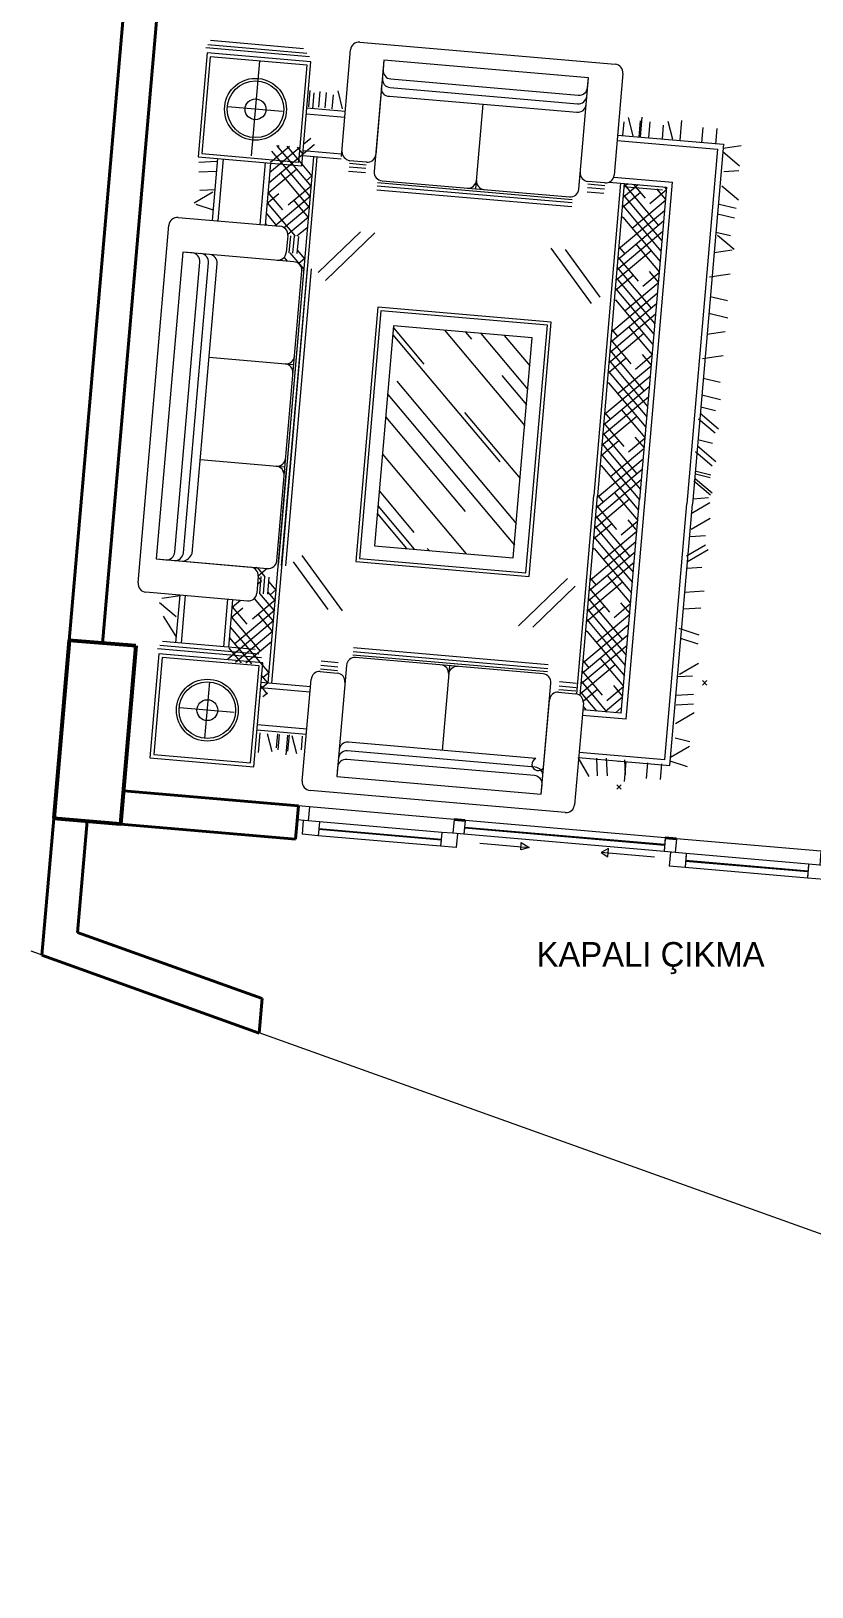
# Model space of a CAD drawing. Header units: millimetres. Extents: x 27 to 3754, y 31 to 1224.
# Drawn here: x 27 to 377, y 91 to 788 of the extents above; entities that cross this region are included whole.
import ezdxf

# ---------------------------------------------------------------- set-up
doc = ezdxf.new("R2010")
doc.units = ezdxf.units.MM
doc.header["$PDMODE"] = 3
doc.header["$PDSIZE"] = -0.7
for name, color, linetype, lineweight in [('cam', 130, 'Continuous', 5), ('duvar_40', 255, 'Continuous', 40), ('forniture', 253, 'Continuous', 9), ('KAPI-PEN', 155, 'Continuous', 18), ('KOLON50', 70, 'Continuous', 53), ('PARSEL', 51, 'Continuous', 0), ('yazı', 255, 'Continuous', 20)]:
    doc.layers.add(name, color=color, linetype=linetype, lineweight=lineweight)
doc.layers.add('PENCERE', color=1, linetype='Continuous')
doc.styles.get("Standard").update_dxf_attribs({"font": 'EtrFont'})
pattern_1 = [(310.05428, (7999.9774, -8350.1664), (5.9514805, -12.1926002), [52.65, -26.325]), (220.05428, (7999.9774, -8350.1664), (7.95747995, 10.9890005), [52.65, -26.325])]

# ---------------------------------------------------------------- blocks, each defined once
blk = doc.blocks.new('b30')
at = {"layer": 'forniture'}
h = blk.add_hatch(dxfattribs=at)
h.set_pattern_fill('HOUND', color=256, scale=65, angle=45, style=0, pattern_type=2)
h.set_pattern_definition(pattern_1)
h.paths.add_polyline_path([(133.02, 489.23), (129.82, 489.5), (130.57, 498.22), (129.95, 500.48), (128.76, 502.06), (127.17, 504.15), (115.34, 505.17), (117.74, 532.92), (124.31, 532.35), (127.1, 533.23), (128.44, 535.82), (129.67, 535.72), (133.22, 535.41), (133.88, 543.01), (129.1, 543.42), (128.22, 546.21), (125.63, 547.55), (133.23, 546.89), (136.01, 547.78), (137.36, 550.37), (138.28, 550.29)])
h.paths.add_polyline_path([(133.02, 489.23), (141.82, 591.39)])
for p, q in [((135.19, 495.54), (155.54, 731.18)), ((153.89, 731.32), (141.82, 591.39)), ((93.24, 704.13), (138.84, 700.19)), ((75.24, 540.43), (89.11, 700.66)), ((142.31, 696.06), (141.65, 688.46)), ((95.3, 688.64), (83.41, 551.21)), ((91.76, 554.31), (102.99, 684.15)), ((99.52, 688.28), (95.3, 688.64)), ((95.59, 553.98), (106.83, 683.82)), ((99.43, 553.65), (110.67, 683.49)), ((138.19, 548.36), (149.71, 681.46)), ((139.59, 548.24), (151.11, 681.34)), ((141.4, 548.09), (152.92, 681.18)), ((144.96, 638.2), (107.03, 641.48)), ((140.99, 592.37), (103.06, 595.65)), ((133.58, 495.68), (141.82, 591.39)), ((83.41, 551.21), (87.63, 550.84)), ((83.41, 551.21), (125.63, 547.55)), ((83.41, 551.21), (133.23, 546.89)), ((129.1, 543.42), (128.44, 535.82)), ((124.31, 532.35), (78.72, 536.3))]:
    blk.add_line(p, q, dxfattribs=at)
at = {"layer": 'forniture', "flags": 128}
blk.add_lwpolyline([(137.36, 550.37), (148.59, 680.2, 0.414214), (145.12, 684.33), (95.3, 688.64), (83.41, 551.21), (133.23, 546.89)], format="xyb", dxfattribs=at)
at = {"layer": 'forniture'}
for centre, radius, start, end in [((92.91, 700.33), 3.81, 85.05428, 175.05428), ((138.51, 696.39), 3.81, 355.05428, 85.05428), ((99.19, 684.48), 3.81, 355.05428, 85.05428), ((103.03, 684.15), 3.81, 355.05428, 85.05428), ((106.87, 683.81), 3.81, 355.05428, 85.05428), ((137.85, 688.79), 3.81, 265.05428, 355.05428), ((141.49, 642.33), 3.81, 265.05428, 355.05428), ((140.83, 634.73), 3.81, 355.05428, 85.05428), ((137.52, 596.49), 3.81, 265.05428, 355.05428), ((136.86, 588.9), 3.81, 355.05428, 85.05428), ((87.96, 554.64), 3.81, 265.05428, 355.05428), ((91.8, 554.31), 3.81, 265.05428, 355.05428), ((94.29, 555.58), 5.49, 280.65202, 339.45654), ((125.3, 543.75), 3.81, 355.05428, 85.05428), ((79.04, 540.1), 3.81, 175.05428, 265.05428), ((124.64, 536.15), 3.81, 265.05428, 355.05428)]:
    blk.add_arc(centre, radius, start, end, dxfattribs=at)
blk = doc.blocks.new('b32')
at = {"layer": 'forniture'}
for p, q in [((258.873742, 501.971487), (171.616686, 509.5222)), ((259.030739, 503.785766), (171.773683, 511.336479)), ((156.99942, 501.948636), (164.598964, 501.291017)), ((157.137292, 503.541905), (164.736836, 502.884285)), ((157.306981, 505.502852), (164.906525, 504.845232)), ((168.62149, 503.536388), (164.310244, 453.715051)), ((258.752975, 500.575888), (171.49592, 508.126601)), ((256.750993, 499.738404), (172.750072, 507.00735)), ((214.750532, 503.372877), (211.468633, 465.446807)), ((148.819064, 451.654822), (152.764783, 497.252084)), ((156.893365, 500.723046), (164.492908, 500.065426)), ((255.910709, 445.788485), (260.221955, 495.609822)), ((255.910709, 445.788485), (260.221955, 495.609822)), ((264.106533, 496.261046), (271.706077, 495.603426)), ((255.910709, 445.788485), (259.564335, 488.010278)), ((263.692917, 491.48124), (271.29246, 490.82362)), ((263.798972, 492.706831), (271.398516, 492.049211)), ((263.936844, 494.3001), (271.536388, 493.64248)), ((274.763422, 486.695039), (270.817703, 441.097777)), ((253.469094, 461.812334), (169.468173, 469.08128)), ((252.805274, 454.141142), (168.804353, 461.410088)), ((253.137184, 457.976738), (169.136263, 465.245684)), ((277.305152, 453.764354), (272.378432, 462.206059)), ((272.648957, 462.259992), (313.531926, 458.738626)), ((164.675771, 457.939126), (164.310244, 453.715051)), ((164.310244, 453.715051), (255.910709, 445.788485)), ((164.310244, 453.715051), (255.910709, 445.788485)), ((266.689122, 437.626815), (152.290026, 447.52624)), ((255.910709, 445.788485), (256.276236, 450.01256))]:
    blk.add_line(p, q, dxfattribs=at)
for centre, radius, start, end in [((172.421262, 503.207578), 3.813972, 85.05428, 175.05428), ((210.621951, 499.901915), 3.813972, 355.05428, 85.05428), ((218.221494, 499.244295), 3.813972, 85.05428, 175.05428), ((156.564555, 496.923274), 3.813972, 85.05428, 175.05428), ((164.164098, 496.265654), 3.813972, 355.05428, 85.05428), ((256.422183, 495.938632), 3.813972, 355.05428, 85.05428), ((263.364107, 487.681468), 3.813972, 85.05428, 175.05428), ((270.96365, 487.023848), 3.813972, 355.05428, 85.05428), ((169.139363, 465.281508), 3.813972, 85.05428, 175.05428), ((168.475543, 457.610316), 3.813972, 85.05428, 175.05428), ((168.807453, 461.445912), 3.813972, 85.05428, 175.05428), ((254.557375, 459.203932), 2.826325, 112.646949, 327.461611), ((252.476464, 450.34137), 3.813972, 355.05428, 85.05428), ((252.808374, 454.176966), 3.813972, 355.05428, 85.05428), ((152.618836, 451.326012), 3.813972, 175.05428, 265.05428), ((267.017931, 441.426587), 3.813972, 265.05428, 355.05428)]:
    blk.add_arc(centre, radius, start, end, dxfattribs=at)
blk = doc.blocks.new('b59')
at = {"layer": 'forniture'}
for p, q in [((174.626847, 782.698631), (289.025943, 772.799205)), ((166.369472, 731.514769), (170.498265, 779.227669)), ((185.405259, 774.53696), (181.094014, 724.715624)), ((185.405259, 774.53696), (181.751634, 732.315167)), ((185.405259, 774.53696), (185.039733, 770.312886)), ((277.005724, 766.610395), (185.405259, 774.53696)), ((276.640198, 762.38632), (277.005724, 766.610395)), ((292.496905, 768.670624), (288.551186, 723.073362)), ((164.689153, 760.861786), (166.732368, 752.739878)), ((188.178785, 762.348708), (272.179706, 755.079762)), ((188.510695, 766.184304), (272.511616, 758.915358)), ((187.846875, 758.513112), (271.847796, 751.244166)), ((226.565436, 716.952569), (229.847336, 754.878639)), ((292.837698, 747.046269), (292.304509, 740.855956)), ((177.209436, 724.064399), (169.609892, 724.722019)), ((177.379124, 726.025346), (169.779581, 726.682966)), ((177.516997, 727.618615), (169.917453, 728.276235)), ((177.623052, 728.844206), (170.023508, 729.501825)), ((182.442227, 718.353959), (269.699282, 710.803246)), ((182.562994, 719.749557), (269.820049, 712.198845)), ((284.316549, 718.376809), (276.717005, 719.034429)), ((284.422604, 719.6024), (276.82306, 720.26002)), ((182.28523, 716.53968), (269.542285, 708.988967)), ((284.008988, 714.822594), (276.409444, 715.480214)), ((284.178677, 716.78354), (276.579133, 717.44116))]:
    blk.add_line(p, q, dxfattribs=at)
at = {"layer": 'forniture', "flags": 128}
blk.add_lwpolyline([(184.564976, 720.587042), (268.565897, 713.318096, 0.414214), (272.694479, 716.789058), (277.005724, 766.610395), (185.405259, 774.53696), (181.094014, 724.715624)], format="xyb", dxfattribs=at)
at = {"layer": 'forniture'}
for centre, radius, start, end in [((174.298037, 778.898859), 3.813972, 85.05428, 175.05428), ((188.839505, 769.984076), 3.813972, 175.05428, 265.05428), ((288.697133, 768.999434), 3.813972, 355.05428, 85.05428), ((187.479229, 761.727362), 3.235208, 163.583426, 276.525134), ((188.507595, 766.14848), 3.813972, 175.05428, 265.05428), ((272.840426, 762.71513), 3.813972, 265.05428, 355.05428), ((272.176606, 755.043938), 3.813972, 265.05428, 355.05428), ((272.508516, 758.879534), 3.813972, 265.05428, 355.05428), ((171.204801, 734.018293), 4.668397, 184.766062, 255.342499), ((177.951862, 732.643977), 3.813972, 265.05428, 355.05428), ((184.893786, 724.386814), 3.813972, 175.05428, 265.05428), ((223.094474, 721.081151), 3.813972, 265.05428, 355.05428), ((230.694018, 720.423531), 3.813972, 175.05428, 265.05428), ((277.15187, 724.059792), 3.813972, 175.05428, 265.05428), ((284.751414, 723.402172), 3.813972, 265.05428, 355.05428)]:
    blk.add_arc(centre, radius, start, end, dxfattribs=at)
blk = doc.blocks.new('JHUY')
at = {"layer": 'cam'}
for p, q in [((48876.714174, 15699.223027), (48931.714174, 15699.223027)), ((48876.714174, 15698.867827), (48931.714174, 15698.867827)), ((48941.714174, 15692.945027), (49031.714174, 15692.945027)), ((49041.714174, 15699.223027), (49096.714174, 15699.223027)), ((49041.714174, 15698.867827), (49096.714174, 15698.867827)), ((48941.714174, 15692.571127), (49031.714174, 15692.571127))]:
    blk.add_line(p, q, dxfattribs=at)
at = {"layer": 'PENCERE', "color": 134, "linetype": 'Continuous', "lineweight": 18}
for p, q in [((48869.202274, 15701.946127), (48876.714174, 15701.946127)), ((48869.202274, 15695.696127), (48869.202274, 15701.946127)), ((48876.714174, 15701.946127), (48931.714174, 15701.946127)), ((48876.714174, 15699.223027), (48876.714174, 15701.946127)), ((48876.714174, 15695.696127), (48876.714174, 15701.946127)), ((48931.714174, 15699.223027), (48931.714174, 15701.946127)), ((48931.714174, 15701.946127), (48938.858574, 15701.946127)), ((48931.714174, 15695.696127), (48931.714174, 15701.946127)), ((48938.858574, 15695.696127), (48938.858574, 15701.946127)), ((48969.827774, 15698.490627), (48966.614674, 15700.211927)), ((48966.614674, 15700.211927), (48966.614674, 15696.482427)), ((49002.106174, 15699.066727), (49005.794574, 15700.422727)), ((49005.794574, 15700.422727), (49005.794574, 15697.168327)), ((49034.655274, 15701.946127), (49041.714174, 15701.946127)), ((49034.655274, 15695.696127), (49034.655274, 15701.946127)), ((49041.714174, 15701.946127), (49096.714174, 15701.946127)), ((49041.714174, 15699.223027), (49041.714174, 15701.946127)), ((49041.714174, 15695.696127), (49041.714174, 15701.946127)), ((49096.714174, 15699.223027), (49096.714174, 15701.946127)), ((49096.714174, 15701.946127), (49104.002274, 15701.946127)), ((49096.714174, 15695.696127), (49096.714174, 15701.946127)), ((49104.002274, 15695.696127), (49104.002274, 15701.946127)), ((48866.714174, 15695.696127), (48871.714174, 15695.696127)), ((48866.714174, 15689.446127), (48866.714174, 15695.696127)), ((48871.714174, 15695.696127), (48876.714174, 15695.696127)), ((48871.714174, 15689.446127), (48871.714174, 15695.696127)), ((48876.714174, 15698.867827), (48876.714174, 15699.223027)), ((48876.714174, 15695.696127), (48876.714174, 15698.867827)), ((48876.714174, 15695.696127), (48931.714174, 15695.696127)), ((48931.714174, 15698.867827), (48931.714174, 15699.223027)), ((48931.714174, 15695.696127), (48931.714174, 15698.867827)), ((48931.714174, 15695.696127), (48936.714174, 15695.696127)), ((48936.714174, 15695.696127), (48941.714174, 15695.696127)), ((48936.714174, 15689.446127), (48936.714174, 15695.696127)), ((48941.714174, 15695.696127), (49031.714174, 15695.696127)), ((48941.714174, 15692.945027), (48941.714174, 15695.696127)), ((48941.714174, 15689.446127), (48941.714174, 15695.696127)), ((48941.714174, 15692.571127), (48941.714174, 15692.945027)), ((48945.729374, 15698.490627), (48969.827774, 15698.490627)), ((48966.614674, 15696.482427), (48969.827774, 15698.490627)), ((49024.236574, 15699.066727), (49002.106174, 15699.066727)), ((49005.794574, 15697.168327), (49002.106174, 15699.066727)), ((49031.714174, 15695.696127), (49036.714174, 15695.696127)), ((49031.714174, 15692.945027), (49031.714174, 15695.696127)), ((49031.714174, 15689.446127), (49031.714174, 15695.696127)), ((49031.714174, 15692.571127), (49031.714174, 15692.945027)), ((49036.714174, 15695.696127), (49041.714174, 15695.696127)), ((49036.714174, 15689.446127), (49036.714174, 15695.696127)), ((49041.714174, 15698.867827), (49041.714174, 15699.223027)), ((49041.714174, 15695.696127), (49041.714174, 15698.867827)), ((49041.714174, 15695.696127), (49096.714174, 15695.696127)), ((49096.714174, 15698.867827), (49096.714174, 15699.223027)), ((49096.714174, 15695.696127), (49096.714174, 15698.867827)), ((49096.714174, 15695.696127), (49101.714174, 15695.696127)), ((49101.714174, 15689.446127), (49101.714174, 15695.696127)), ((49101.714174, 15695.696127), (49106.714174, 15695.696127)), ((49106.714174, 15689.446127), (49106.714174, 15695.696127)), ((48866.714174, 15689.446127), (48871.714174, 15689.446127)), ((48871.714174, 15689.446127), (48936.714174, 15689.446127)), ((48936.714174, 15689.446127), (48941.714174, 15689.446127)), ((48941.714174, 15689.446127), (48941.714174, 15692.571127)), ((48941.714174, 15689.446127), (49031.714174, 15689.446127)), ((49031.714174, 15689.446127), (49031.714174, 15692.571127)), ((49031.714174, 15689.446127), (49036.714174, 15689.446127)), ((49036.714174, 15689.446127), (49101.714174, 15689.446127)), ((49101.714174, 15689.446127), (49106.714174, 15689.446127))]:
    blk.add_line(p, q, dxfattribs=at)

msp = doc.modelspace()

# ---------------------------------------------------------------- hatches: boundary and pattern name
at = {"layer": 'forniture'}
h = msp.add_hatch(dxfattribs=at)
h.set_pattern_fill('HOUND', color=256, scale=65, angle=45, style=0, pattern_type=2)
h.set_pattern_definition(pattern_1)
h.paths.add_polyline_path([(135.29, 736.57), (149.39, 735.36), (149.78, 739.8), (154.59, 739.39), (149.59, 681.32), (148.59, 680.2), (148.6, 680.8), (148.51, 681.39), (148.33, 681.96), (148.06, 682.5), (147.71, 682.99), (147.29, 683.41), (146.81, 683.77), (146.28, 684.04), (145.71, 684.23), (145.12, 684.33), (137.52, 684.99), (138.11, 684.98), (138.69, 685.07), (139.25, 685.24), (139.78, 685.5), (140.26, 685.83), (140.68, 686.24), (142.88, 688.35), (146.43, 688.05), (147.09, 695.65), (142.31, 696.06), (142.31, 696.66), (142.22, 697.25), (142.04, 697.82), (141.78, 698.36), (141.43, 698.84), (141.01, 699.27), (140.53, 699.63), (139.99, 699.9), (139.43, 700.09), (138.84, 700.19), (132.21, 700.76)])
h = msp.add_hatch(dxfattribs=at)
h.set_pattern_fill('AR-RROOF', color=256, scale=35, angle=45, style=0, pattern_type=2)
h.set_pattern_definition([(310.05428, (-9363.778, -7189.915), (18.43582, -65.983785), [425.25, -56.7, 141.75, -28.35]), (310.05428, (-9327.435, -7207.288), (-47.10471, -2.5639), [85.05, -9.3555, 170.1, -21.2625]), (310.05428, (-9351.733, -7215.145), (80.327636, -125.063657), [226.8, -39.69, 113.4, -28.35])])
h.paths.add_polyline_path([(243.38, 551.7), (181.25, 557.08), (189.77, 655.56), (251.9, 650.19)])

# ---------------------------------------------------------------- linework, layer by layer
at = {"layer": 'duvar_40'}
for p, q in [((44.4, 514.68), (78.03, 903.26)), ((59.35, 513.39), (92.97, 901.96)), ((68.69, 447.34), (147.09, 440.55)), ((147.09, 440.55), (145.79, 425.61)), ((37.5, 434.98), (32.2, 373.7)), ((52.45, 433.68), (48.14, 383.93)), ((67.39, 432.39), (145.79, 425.61)), ((216.83, 434.52), (221.81, 434.08)), ((311.47, 426.33), (316.45, 425.89)), ((130.9, 354.31), (48.14, 383.93)), ((129.56, 338.85), (32.2, 373.7)), ((130.9, 354.31), (129.56, 338.85))]:
    msp.add_line(p, q, dxfattribs=at)
at = {"layer": 'forniture'}
for p, q in [((150.9, 777.65), (106.52, 781.49)), ((149.32, 779.74), (107.77, 783.34)), ((106.19, 777.84), (102.16, 731.31)), ((152.1, 776.07), (105.59, 780.09)), ((152.72, 773.81), (106.19, 777.84)), ((126.06, 731.7), (129.74, 774.22)), ((148.69, 727.29), (152.72, 773.81)), ((152.25, 761.02), (151.63, 753.76)), ((153.96, 759.95), (153.36, 752.98)), ((156.64, 760.49), (156.04, 753.51)), ((159.59, 760.16), (158.99, 753.18)), ((139.95, 751.53), (115.36, 753.65)), ((168.1, 751.55), (150.92, 753.03)), ((162.63, 759.05), (162.1, 752.86)), ((150.71, 750.55), (167.89, 749.1)), ((294.89, 748.86), (296.94, 740.73)), ((300.18, 747.48), (299.56, 740.22)), ((301, 749.11), (300.24, 740.31)), ((304.57, 746.95), (303.97, 739.97)), ((312.62, 747.32), (314.66, 739.2)), ((318.73, 747.57), (317.97, 738.78)), ((290.11, 741.04), (337.51, 736.96)), ((310.56, 745.51), (310.03, 739.32)), ((328.24, 744.48), (327.64, 737.5)), ((334.52, 743.94), (333.92, 736.96)), ((166.26, 730.25), (149.08, 731.73)), ((149.29, 734.15), (166.47, 732.67)), ((289.9, 738.62), (334.88, 734.74)), ((334.88, 734.74), (321.19, 575.94)), ((337.51, 736.96), (323.61, 575.74)), ((344.68, 727.17), (337.21, 733.47)), ((345.47, 736.27), (337.35, 735.08)), ((102.16, 731.31), (148.69, 727.29)), ((102.55, 728.95), (110.39, 729.34)), ((102.55, 724.56), (110.39, 724.95)), ((108.54, 702.81), (110.93, 730.55)), ((113.35, 730.34), (110.97, 702.6)), ((132.18, 728.71), (129.79, 700.97)), ((134.6, 728.5), (132.21, 700.76)), ((344.5, 725.05), (337.71, 724.56)), ((291.48, 719.47), (279.42, 579.54)), ((293.1, 719.33), (281.03, 579.4)), ((286.3, 719.91), (312.01, 717.7)), ((288.47, 722.17), (314.64, 719.91)), ((299.39, 718.79), (292.56, 713.04)), ((310.27, 716.37), (292.68, 717.89)), ((294.75, 719.19), (292.96, 717.68)), ((293.06, 718.85), (308.42, 700.58)), ((293.91, 479.44), (314.64, 719.91)), ((297.26, 718.97), (302.46, 712.78)), ((311.16, 717.77), (311.94, 716.85)), ((344.21, 711.93), (336.74, 718.23)), ((100.35, 710.62), (108.8, 715.55)), ((102.96, 716.36), (109.74, 716.7)), ((300.35, 715.29), (292.16, 708.41)), ((292.66, 714.21), (309.94, 693.66)), ((311.5, 711.77), (296.62, 699.27)), ((312.01, 717.7), (299.94, 577.77)), ((311.9, 716.41), (304.58, 710.26)), ((307.5, 717.01), (311.54, 712.21)), ((101.16, 710.13), (108.95, 707.56)), ((311.1, 707.14), (290.56, 689.87)), ((292.39, 704.3), (291.76, 703.77)), ((292.26, 709.58), (309.54, 689.02)), ((292.39, 704.3), (309.14, 684.39)), ((342.53, 703.89), (334.87, 705.62)), ((343.27, 708.21), (335.62, 709.94)), ((155.92, 679.47), (174.93, 697.75)), ((159.29, 675.97), (181.36, 697.19)), ((310.3, 697.87), (289.76, 680.6)), ((310.7, 702.5), (290.16, 685.23)), ((340.72, 695.88), (334.1, 697.37)), ((143.53, 695.95), (142.88, 688.35)), ((145.13, 695.82), (144.47, 688.22)), ((147.09, 695.65), (146.43, 688.05)), ((278.37, 665.62), (260.29, 690.32)), ((290.66, 691.02), (293.3, 687.88)), ((298.34, 692.11), (308.74, 679.75)), ((342.31, 689.78), (334.83, 696.08)), ((282.29, 668.49), (266.72, 689.77)), ((305.1, 689.19), (289.36, 675.96)), ((290.26, 686.39), (299.26, 675.68)), ((341.44, 689.43), (333.32, 688.24)), ((297.14, 678.2), (288.96, 671.33)), ((289.46, 677.11), (306.74, 656.56)), ((289.86, 681.75), (305.21, 663.49)), ((308.7, 679.33), (301.37, 673.17)), ((304.29, 679.92), (308.34, 675.11)), ((340.52, 678.81), (331.33, 677.47)), ((307.9, 670.05), (287.36, 652.79)), ((289.06, 672.47), (306.34, 651.92)), ((308.3, 674.69), (293.42, 662.18)), ((307.5, 665.42), (286.96, 648.15)), ((289.18, 667.21), (288.56, 666.69)), ((289.18, 667.21), (305.94, 647.28)), ((339.28, 666.85), (331.62, 668.58)), ((307.1, 660.78), (286.56, 643.52)), ((339.45, 659.04), (330.98, 661.14)), ((301.89, 652.1), (286.16, 638.88)), ((287.06, 649.28), (296.05, 638.59)), ((287.46, 653.92), (290.09, 650.79)), ((295.13, 655.02), (305.54, 642.65)), ((338.27, 652.84), (330.15, 651.65)), ((293.93, 641.11), (285.76, 634.25)), ((286.66, 644.65), (302, 626.4)), ((305.5, 642.24), (298.16, 636.08)), ((301.08, 642.83), (305.14, 638.01)), ((337.35, 642.23), (328.17, 640.88)), ((285.86, 635.37), (303.14, 614.82)), ((286.26, 640.01), (303.54, 619.46)), ((305.1, 637.61), (290.21, 625.09)), ((304.3, 628.34), (283.76, 611.07)), ((304.7, 632.97), (284.16, 615.71)), ((285.97, 630.12), (285.36, 629.61)), ((285.97, 630.12), (302.74, 610.18)), ((336.11, 630.26), (328.46, 631.99)), ((303.9, 623.7), (283.36, 606.44)), ((336.28, 622.45), (327.82, 624.55)), ((298.68, 615.01), (282.96, 601.8)), ((284.26, 616.82), (286.88, 613.7)), ((291.92, 617.93), (302.34, 605.54)), ((333.8, 607.46), (326.33, 613.75)), ((335.37, 609.31), (327.1, 616.28)), ((333.96, 617.53), (327.35, 619.17)), ((283.46, 607.54), (298.79, 589.31)), ((283.86, 612.18), (292.84, 601.5)), ((290.72, 604.02), (282.56, 597.17)), ((283.06, 602.91), (300.34, 582.36)), ((301.9, 600.53), (287, 588)), ((302.3, 605.16), (294.95, 598.98)), ((297.87, 605.74), (301.94, 600.91)), ((334.1, 594.68), (325.84, 601.64)), ((332.7, 602.9), (326.09, 604.54)), ((301.5, 595.89), (280.96, 578.63)), ((282.76, 593.03), (282.16, 592.53)), ((282.66, 598.27), (299.94, 577.72)), ((282.76, 593.03), (299.54, 573.08)), ((332.53, 592.82), (325.06, 599.12)), ((300.7, 586.62), (280.17, 569.36)), ((301.1, 591.26), (280.57, 573.99)), ((331.76, 579.75), (324.28, 586.05)), ((331.59, 587.56), (324.98, 589.2)), ((332.54, 580.68), (325.07, 586.98)), ((331.88, 588.74), (325.27, 590.38)), ((271.77, 490.78), (279.42, 579.54)), ((273.33, 490.01), (281.03, 579.4)), ((281.06, 579.72), (283.67, 576.61)), ((288.71, 580.84), (299.14, 568.44)), ((330.81, 578.49), (324.01, 578.01)), ((295.47, 577.92), (279.77, 564.72)), ((280.66, 575.08), (289.63, 564.41)), ((291.7, 482.07), (299.94, 577.77)), ((311.32, 461.37), (321.19, 575.94)), ((313.53, 458.74), (323.61, 575.74)), ((331.46, 576.27), (323.02, 571.35)), ((287.51, 566.93), (279.37, 560.09)), ((279.86, 565.8), (297.14, 545.25)), ((280.26, 570.44), (295.58, 552.22)), ((299.11, 568.08), (291.74, 561.89)), ((294.66, 568.65), (298.74, 563.8)), ((331.56, 569.33), (323.12, 564.41)), ((298.31, 558.82), (277.77, 541.55)), ((279.46, 561.16), (296.74, 540.61)), ((298.71, 563.45), (283.79, 550.91)), ((329.53, 561.51), (322.74, 561.02)), ((148.63, 552.7), (166.72, 528.01)), ((297.91, 554.18), (277.37, 536.91)), ((279.55, 555.94), (278.97, 555.45)), ((279.55, 555.94), (296.34, 535.97)), ((329.48, 557.37), (321.04, 552.45)), ((330.71, 555.27), (321.38, 549.83)), ((144.71, 549.83), (160.29, 528.56)), ((297.51, 549.55), (276.97, 532.28)), ((285.5, 543.75), (295.94, 531.33)), ((327.92, 547.42), (321.13, 546.93)), ((129.06, 540.19), (130.52, 541.41)), ((130.52, 541.41), (129.29, 542.87)), ((130.32, 543.32), (129.67, 535.72)), ((131.92, 543.18), (131.26, 535.58)), ((133.88, 543.01), (133.22, 535.41)), ((267.71, 542.44), (245.66, 521.21)), ((271.08, 538.94), (252.09, 520.65)), ((292.26, 540.83), (276.57, 527.65)), ((277.46, 537.97), (286.42, 527.32)), ((277.86, 542.61), (280.47, 539.51)), ((328.9, 536.79), (320.2, 536.17)), ((84.93, 531.64), (92.4, 525.34)), ((85.94, 533.66), (94.06, 534.85)), ((92.24, 513.68), (94.07, 534.97)), ((94.66, 513.47), (96.49, 534.76)), ((115.32, 533.13), (113.48, 511.84)), ((115.9, 511.63), (117.74, 532.92)), ((284.3, 529.84), (276.18, 523.01)), ((277.06, 533.33), (292.37, 515.13)), ((295.91, 531.01), (288.53, 524.8)), ((291.45, 531.56), (295.54, 526.69)), ((86.51, 525.55), (92.44, 515.98)), ((276.27, 524.06), (293.55, 503.5)), ((276.66, 528.69), (293.95, 508.14)), ((295.52, 526.37), (280.58, 513.81)), ((327.4, 529.12), (319.56, 528.73)), ((294.72, 517.1), (274.18, 499.84)), ((295.12, 521.74), (274.58, 504.47)), ((276.34, 518.85), (275.78, 518.38)), ((276.34, 518.85), (293.15, 498.86)), ((326.58, 517.12), (317.75, 520.02)), ((84.6, 508.71), (80.58, 462.18)), ((130.51, 506.93), (84, 510.96)), ((131.13, 504.68), (84.6, 508.71)), ((129.32, 508.51), (84.94, 512.35)), ((127.73, 510.61), (86.18, 514.2)), ((294.32, 512.47), (273.78, 495.2)), ((326.22, 512.96), (318.42, 515.52)), ((127.11, 458.15), (131.13, 504.68)), ((289.05, 503.74), (273.38, 490.57)), ((274.67, 505.5), (277.26, 502.42)), ((282.29, 506.66), (292.75, 494.22)), ((326.33, 504.4), (317.88, 499.47)), ((105.19, 470.81), (107.38, 496.1)), ((130.38, 495.96), (152.49, 494.05)), ((273.87, 496.23), (285.31, 482.62)), ((274.27, 500.86), (283.21, 490.23)), ((323.72, 498.66), (316.94, 498.32)), ((130.17, 493.54), (152.28, 491.63)), ((273.47, 491.59), (280.67, 483.02)), ((281.09, 492.75), (274.76, 487.43)), ((292.32, 489.3), (284.47, 482.69)), ((292.72, 493.93), (285.32, 487.71)), ((288.24, 494.47), (292.35, 489.59)), ((324.13, 490.46), (316.29, 490.07)), ((118.36, 482.4), (93.77, 484.52)), ((293.91, 479.44), (274.28, 481.13)), ((291.7, 482.07), (274.49, 483.55)), ((274.63, 485.1), (276.04, 483.42)), ((291.92, 484.66), (289.11, 482.29)), ((324.42, 482.25), (315.98, 477.32)), ((324.13, 486.07), (316.29, 485.68)), ((128.53, 474.67), (150.64, 472.75)), ((128.74, 477.09), (150.85, 475.17)), ((129.18, 464.54), (129.93, 473.34)), ((135.29, 464.79), (133.24, 472.91)), ((137.34, 466.6), (137.88, 472.79)), ((138.03, 465.63), (138.64, 472.6)), ((141.6, 463.46), (142.36, 472.26)), ((142.42, 465.1), (143.04, 472.35)), ((146.42, 463.83), (144.37, 471.95)), ((148.47, 465.64), (149, 471.83)), ((322.27, 467.15), (313.83, 462.23)), ((322.46, 469.28), (315.85, 470.92)), ((80.58, 462.18), (127.11, 458.15)), ((272.86, 464.68), (311.32, 461.37)), ((281.13, 454.05), (280.73, 461.9)), ((285.52, 454.05), (285.12, 461.89)), ((290.6, 460.34), (290.64, 460.43)), ((293.21, 451.49), (293.97, 460.28)), ((293.72, 454.46), (293.37, 461.24)), ((321.49, 458.05), (313.69, 460.62)), ((303.11, 452.91), (303.71, 459.89)), ((309.4, 452.37), (310, 459.35))]:
    msp.add_line(p, q, dxfattribs=at)
at = {"layer": 'forniture', "flags": 128}
for points in [[(103.85, 732.73), (147.28, 728.97), (151.03, 772.4), (107.61, 776.15)], [(260.34, 657.28), (182.67, 664), (172.81, 549.98), (250.47, 543.26)], [(258.65, 655.86), (184.09, 662.31), (174.5, 551.4), (249.06, 544.95)], [(251.9, 650.19), (189.77, 655.56), (181.25, 557.08), (243.38, 551.7)], [(82.26, 463.59), (125.69, 459.84), (129.45, 503.26), (86.02, 507.02)]]:
    msp.add_lwpolyline(points, close=True, dxfattribs=at)
at = {"layer": 'forniture'}
for centre, radius in [((127.87, 752.59), 13.86), ((127.87, 752.59), 12.69), ((127.87, 752.59), 4.67), ((106.29, 483.46), 13.86), ((106.29, 483.46), 12.69), ((106.29, 483.46), 4.67)]:
    msp.add_circle(centre, radius, dxfattribs=at)
msp.add_arc((133.56, 550.69), 3.81, 265.05428, 355.05428, dxfattribs=at)
for p in [(329.11, 495.67), (290.73, 449.08)]:
    msp.add_point(p, dxfattribs=at)
at = {"layer": 'KOLON50'}
for p, q in [((44.4, 514.68), (37.5, 434.98)), ((74.3, 512.26), (44.4, 514.68)), ((74.3, 512.26), (67.39, 432.39)), ((67.39, 432.39), (37.5, 434.98))]:
    msp.add_line(p, q, dxfattribs=at)
at = {"layer": 'PARSEL', "lineweight": 0}
msp.add_line((822.6, 90.77), (27.33, 375.45), dxfattribs=at)

# ---------------------------------------------------------------- block references
for name in ['b59', 'b30', 'b32']:
    msp.add_blockref(name, (0, 0))
at = {"layer": 'KAPI-PEN', "rotation": 175.05428}
msp.add_blockref('JHUY', (50423.59, 11838), dxfattribs=at)

# ---------------------------------------------------------------- texts
at = {"layer": 'yazı', "color": 40}
msp.add_text('KAPALI ÇIKMA', height=11.0004, rotation=360, dxfattribs=at).set_placement((253.78, 368.59, 0.01))

doc.saveas('drawing.dxf')
